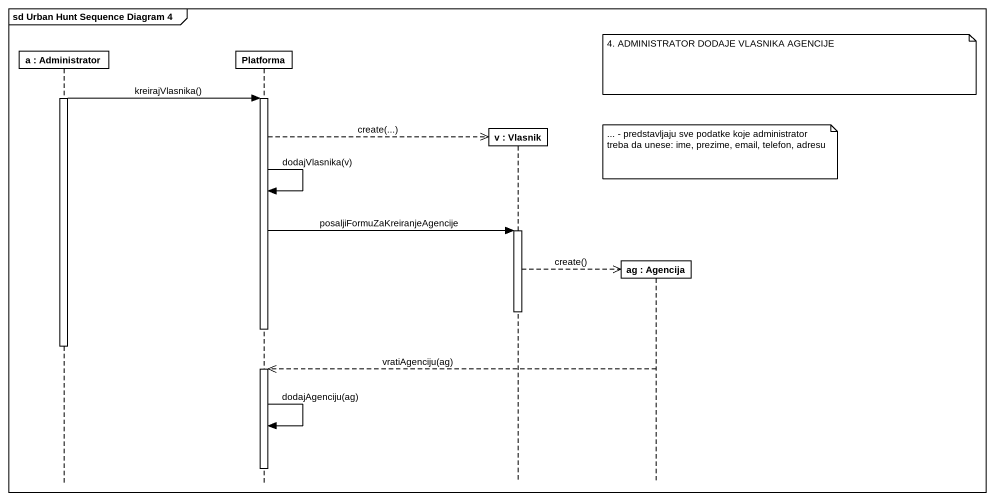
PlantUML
@startuml
mainframe sd Urban Hunt Sequence Diagram 4
hide footbox
participant "a : Administrator" as a
participant Platforma
participant "v : Vlasnik" as v
participant "ag : Agencija" as ag

note over ag : 4. ADMINISTRATOR DODAJE VLASNIKA AGENCIJE
activate a
a -> Platforma : kreirajVlasnika()
activate Platforma
Platforma -->> v ** : create(...)
note over ag : ... - predstavljaju sve podatke koje administrator treba da unese: ime, prezime, email, telefon, adresu
Platforma -> Platforma : dodajVlasnika(v)
Platforma -> v : posaljiFormuZaKreiranjeAgencije
activate v
v -->> ag ** : create()
deactivate v
deactivate Platforma
deactivate a
ag -->> Platforma : vratiAgenciju(ag)
activate Platforma
Platforma -> Platforma : dodajAgenciju(ag)
deactivate Platforma
@enduml
